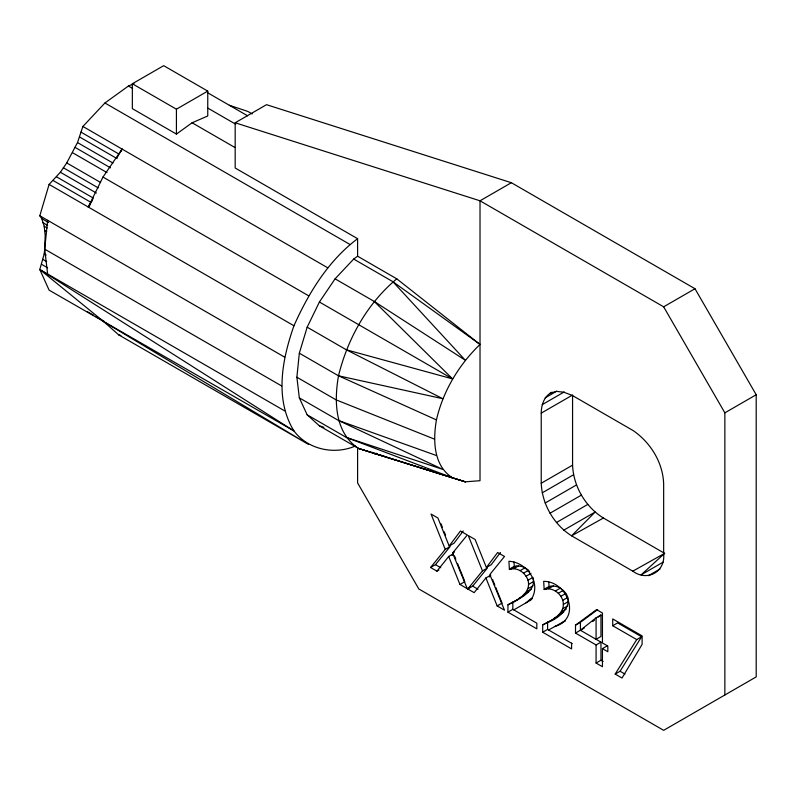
<?xml version="1.0" encoding="UTF-8"?>
<svg xmlns="http://www.w3.org/2000/svg" width="796" height="796" viewBox="0 0 796 796"><rect width="100%" height="100%" fill="white"/><g stroke="black" fill="none" stroke-linecap="round" stroke-linejoin="round"><path stroke-width="1.19" d="M47.631 274.033L44.695 249.148L45.183 235.298L44.208 226.253L41.76 218.621L39.8 215.786L49.103 184.413L60.367 172.254L66.735 162.921L77.501 142.564L82.893 126.455L104.923 102.983L128.435 86.028L134.026 83.6M355.364 446.039C334.34 455.053 307.952 449.66 293.943 430.935L49.103 290.142L39.8 269.506L44.208 253.954L47.631 220.313M103.948 321.813L308.629 444.506L118.634 334.817L103.948 321.813L39.8 269.506L293.943 430.935C274.302 398.925 282.252 359.135 293.943 325.763C308.659 292.848 328.39 260.571 357.603 238.691L235.178 168.006L235.178 122.773L266.521 104.684L511.36 182.712L694.988 288.729L756.2 394.746L756.2 676.898L663.655 730.33L418.815 588.98L357.603 482.953L357.603 447.521M511.36 182.712L480.018 200.801L480.018 480.694L465.332 481.829L358.578 448.466L319.405 425.85L307.166 414.825L299.326 397.861L296.878 377.224L299.326 353.185L307.166 327.176L319.405 302.012L335.076 278.839L353.683 259.048L357.603 256.212L357.603 238.691M307.166 414.825L346.34 437.442L452.596 477.869C433.273 465.73 432.915 440.019 436.437 419.91C443.044 391.075 458.814 364.906 480.018 344.419L396.776 278.839C367.255 303.405 347.573 338.698 338.509 375.802C334.002 401.075 334.688 432.895 358.578 448.466L465.332 481.829L358.578 448.466M550.046 393.333L556.414 391.353L563.757 392.199L572.085 395.314L633.288 430.656C650.601 442.675 662.919 462.496 663.655 483.799L663.655 553.917C665.546 571.866 647.118 581.916 632.8 571.16L571.588 535.827C553.837 524.564 542.096 504.246 541.23 483.242L541.23 413.124C541.26 404.875 544.205 395.901 552.135 392.13M507.938 612.154L512.833 609.328L536.822 623.178L536.822 628.84L507.938 612.154L507.938 604.811C517.291 600.124 531.599 593.05 528.007 580.214C525.569 572.841 517.171 566.682 509.4 569.468L508.913 561.27C525.977 562.085 540.623 581.199 532.415 597.458L526.047 602.831M513.808 601.975C522.574 596.592 536.554 590.055 532.902 577.379L528.007 580.214M571.588 643.258L571.588 648.909L542.703 632.233L542.703 624.88C552.265 620.273 566.444 613.328 562.772 600.284C560.364 592.901 551.917 586.791 544.165 589.538L543.678 581.339C567.638 581.16 582.145 618.97 554.454 626.571M548.573 622.054C562.095 617 577.498 600.99 561.309 588.881M121.091 151.22L122.067 149.071L102.973 177.06L88.276 207.03L89.849 205.438M92.654 199.517L88.276 207.03L92.664 199.667M117.062 157.658L122.067 149.071M615.169 674.073L636.72 639.576L641.616 636.75L617.616 622.9L612.721 625.726L612.721 618.94L642.103 635.904L642.103 644.382L622.024 678.033L615.169 674.073L620.074 671.247L641.616 636.75M438.885 570.035L436.934 571.16L430.566 567.488L445.253 549.399L431.054 514.057L437.909 518.017L449.173 546.006L460.436 531.022L467.292 534.972L452.596 553.071L467.292 588.692L470.227 587M463.222 531.002L454.068 543.17L449.173 546.006M485.898 577.946L474.147 592.652L467.779 588.97L482.466 570.881L468.267 535.539L475.122 539.499L486.386 567.488L497.649 552.504L504.505 556.464L489.819 574.553L504.505 610.174L497.162 605.935L485.898 577.946L490.794 575.12L489.321 576.961M500.435 552.484L491.281 564.663L486.386 567.488M436.934 571.16L448.685 556.464L453.581 553.638L452.108 555.469M430.566 567.488L435.462 564.663L450.148 546.563L445.253 549.399M467.779 588.97L472.675 586.145L487.371 568.055L482.466 570.881M541.23 413.124L572.573 395.035L572.573 465.143C573.448 486.336 585.378 506.853 603.418 518.017L664.63 553.349L641.128 574.841L663.068 562.175M596.075 663.048L602.443 666.72L602.443 648.631L607.826 651.735L607.826 646.083L602.443 642.969L602.443 613.01L596.562 609.617L575.508 625.159L575.508 633.079L596.075 644.949L596.075 663.048L600.97 660.222L600.97 642.123L580.403 630.253L596.075 617.815L600.97 614.98L600.97 636.472L596.075 639.297L596.075 617.815M592.672 621.567L594.522 620.104M598.204 617.179L600.97 614.98M575.508 625.159L580.403 622.333L597.637 609.617M176.423 134.086L192.095 122.773L207.756 115.987L207.756 91.112L163.687 65.67L132.345 83.759L132.345 108.644L176.423 134.086L176.423 109.201L132.345 83.759M176.423 109.201L207.756 91.112M235.178 122.773L480.018 200.801L663.655 306.818L694.988 288.729M545.151 397.861L556.643 391.224M542.215 404.647L564.145 391.98M541.23 483.242L572.573 465.143M542.215 492.853L573.548 474.754M452.596 553.071L454.556 551.936M545.151 503.032L576.483 484.933M550.046 513.201L581.388 495.112M724.857 694.988L724.857 412.835L756.2 394.746M556.414 522.534L587.747 504.445M448.685 556.464L459.949 584.453L464.844 581.627M563.757 530.166L595.1 512.077L571.588 535.827L603.418 518.017M509.4 569.468C515.32 563.787 525.111 565.558 529.728 571.866M511.36 568.901L516.256 566.075M513.808 568.623L518.703 565.787M520.176 570.603L525.071 567.767M523.599 573.14L528.504 570.314M526.047 576.254L530.952 573.428M528.504 584.453L533.4 581.627M497.162 605.935L502.057 603.109L495.749 587.438M528.007 588.692L532.902 585.866M526.544 591.806L531.439 588.97M523.599 594.632L528.504 591.806M507.938 604.811L518.703 599.149M519.191 598.303L524.096 595.478M544.165 589.538C548.822 585.458 555.011 584.98 560.324 588.125L555.429 590.95M546.126 588.97L551.021 586.145M548.573 588.692L553.469 585.866M529.479 600.284L532.415 598.582M513.808 609.895L530.952 600.005M558.374 593.219L563.269 590.383M560.822 596.323L565.717 593.498M562.772 600.284L567.677 597.458M563.269 604.522L568.165 601.696M562.772 608.761L567.677 605.935M561.309 611.875L566.205 609.049M558.862 614.98L563.757 612.154M542.703 624.88L553.469 619.228M553.966 618.373L558.862 615.547M542.703 632.233L547.598 629.407L572.205 643.616M548.573 629.964L565.23 620.84L561.309 623.178M648.471 575.687L659.964 569.05M575.508 633.079L584.324 627.984M596.075 644.949L600.97 642.123M602.443 648.631L607.338 645.805M632.8 571.16L664.63 553.349M372.13 452.327L374.249 453.551L376.578 453.342M299.326 353.185L338.509 375.802L442.805 398.706L346.34 349.792L307.166 327.176M374.249 453.551L383.871 456.018M346.34 349.792L452.596 378.916L374.249 301.455L335.076 278.839M118.634 334.817L120.883 335.514M319.405 425.85L323.882 427.303M346.34 437.442L442.805 469.381L338.509 420.477L299.326 397.861M229.308 105.251L247.914 111.47L252.203 113.947M338.509 420.477L436.437 455.531M434.477 439.133L336.051 399.841L296.878 377.224M338.509 375.802L436.437 419.91M207.756 92.814L247.556 115.788M207.776 108.087L235.696 124.206M128.435 86.028L132.554 88.406M192.095 122.773L234.83 147.449M104.923 102.983L349.762 244.342M357.603 256.212L396.776 278.839M353.683 259.048L392.856 281.665L480.018 344.419M82.893 126.455L327.733 267.804M80.933 132.106L118.544 153.817M79.461 136.912L117.072 158.623M77.501 142.564L112.962 163.041M75.053 147.369L110.515 167.847M72.605 152.742L106.992 172.593M102.973 177.06L308.629 295.794M319.405 302.012L452.596 378.916M66.735 162.921L100.614 182.483M63.302 167.727L98.246 187.896M60.367 172.254L96.366 193.04M56.446 176.772L93.51 198.174M53.024 180.453L91.132 202.453M49.103 184.413L293.943 325.763M39.8 215.786L284.64 357.145M41.76 218.621L48.616 222.572M42.735 222.572L47.631 225.407M44.208 226.253L47.143 227.945M44.695 230.492L46.656 231.626M44.695 249.148L281.704 385.98M44.208 253.954L46.168 255.088M42.735 259.327L46.656 261.585M41.76 264.421L47.631 267.814M39.8 269.506L284.64 410.865M87.192 311.574L93.649 315.296M95.799 316.539L104.395 321.504M612.721 625.726L636.72 639.576M435.462 564.663L440.765 567.727M472.675 586.145L477.978 589.209M600.97 660.222L603.089 661.446M620.074 671.247L624.969 674.073M459.949 584.453L467.292 588.692M374.249 301.455L465.332 360.26L392.856 281.665M663.655 306.818L724.857 412.835M492.595 579.597L494.853 585.199M454.476 555.877L455.829 559.23M457.63 563.707L464.386 580.503M440.994 523.768L442.367 527.191M444.198 531.748L445.571 535.171M548.782 582.025L549.071 586.712M514.017 561.956L514.296 566.643M580.403 622.333L580.403 630.253M547.598 622.054L547.598 629.407M512.833 601.975L512.833 609.328"/></g></svg>
